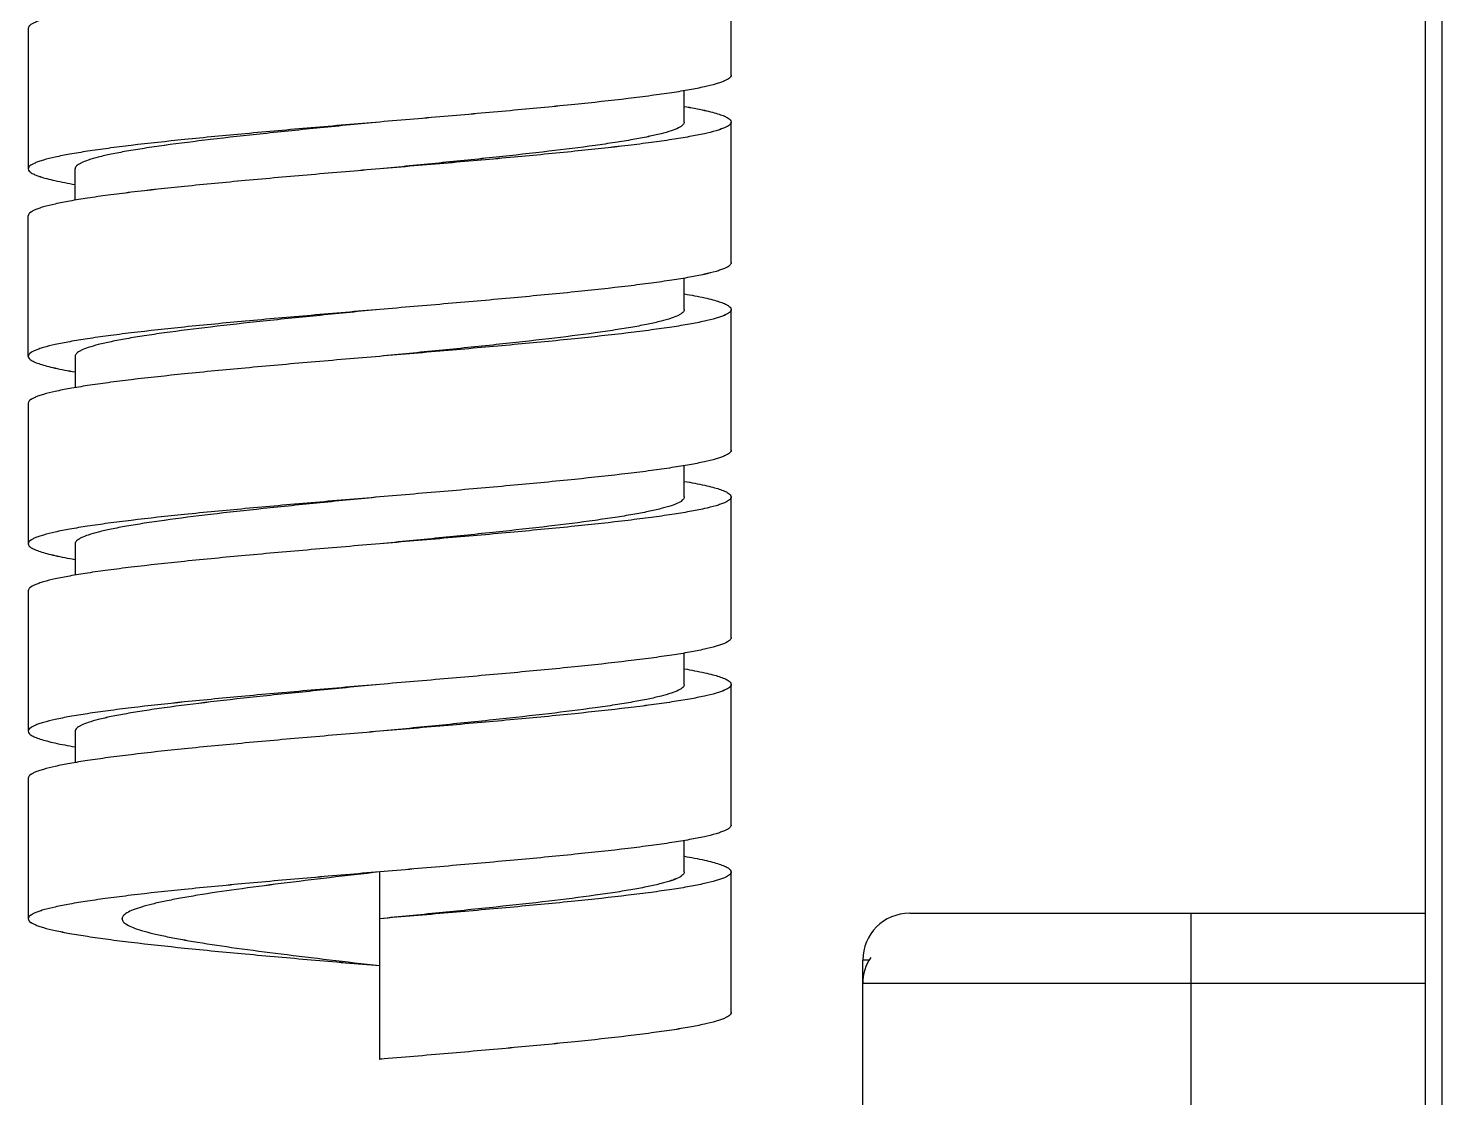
# Model space of a CAD drawing. Header units: millimetres. Extents: x 1236 to 1656, y -100 to 494.
# Drawn here: x 1544 to 1550.03, y 97.2 to 101.77 of the extents above; entities that cross this region are included whole.
import ezdxf

# ---------------------------------------------------------------- set-up
doc = ezdxf.new("R2010")
doc.units = ezdxf.units.MM
doc.header["$LTSCALE"] = 0.1

msp = doc.modelspace()

# ---------------------------------------------------------------- linework, layer by layer
for p, q in [((1550.0334, 110.2982), (1550.0334, 73.8815)), ((1549.9625, 110.2696), (1549.9625, 73.8794)), ((1547.0006, 101.566), (1547.0006, 102.1661)), ((1547.0006, 101.566), (1547.0006, 102.166)), ((1544.0005, 101.766), (1544.0005, 101.166)), ((1544.0005, 101.766), (1544.0005, 101.166)), ((1546.8006, 101.366), (1546.8006, 101.4998)), ((1546.8006, 101.366), (1546.8006, 101.4998)), ((1547.0006, 100.766), (1547.0006, 101.366)), ((1547.0006, 100.766), (1547.0006, 101.366)), ((1544.2005, 101.0323), (1544.2005, 101.166)), ((1544.2005, 101.0323), (1544.2005, 101.166)), ((1544.0005, 100.366), (1544.0005, 100.966)), ((1544.0005, 100.366), (1544.0005, 100.966)), ((1546.8006, 100.566), (1546.8006, 100.6997)), ((1546.8006, 100.566), (1546.8006, 100.6997)), ((1547.0006, 99.966), (1547.0006, 100.566)), ((1547.0006, 99.966), (1547.0006, 100.566)), ((1544.2005, 100.366), (1544.2005, 100.2324)), ((1544.2005, 100.366), (1544.2005, 100.2324)), ((1544.0005, 100.166), (1544.0005, 99.566)), ((1544.0005, 100.166), (1544.0005, 99.566)), ((1546.8006, 99.766), (1546.8006, 99.8996)), ((1546.8006, 99.766), (1546.8006, 99.8996)), ((1547.0006, 99.166), (1547.0006, 99.766)), ((1547.0006, 99.166), (1547.0006, 99.766)), ((1544.2005, 99.566), (1544.2005, 99.4324)), ((1544.2005, 99.566), (1544.2005, 99.4324)), ((1544.0005, 99.366), (1544.0005, 98.766)), ((1544.0005, 99.366), (1544.0005, 98.766)), ((1546.8006, 98.966), (1546.8006, 99.0996)), ((1546.8006, 98.966), (1546.8006, 99.0995)), ((1547.0006, 98.366), (1547.0006, 98.966)), ((1547.0006, 98.366), (1547.0006, 98.966)), ((1544.2005, 98.766), (1544.2005, 98.6323)), ((1544.2005, 98.766), (1544.2005, 98.6323)), ((1544.0005, 98.566), (1544.0005, 97.9659)), ((1544.0005, 98.566), (1544.0005, 97.966)), ((1546.8006, 98.166), (1546.8006, 98.2997)), ((1546.8006, 98.1659), (1546.8006, 98.2996)), ((1545.5006, 97.366), (1545.5006, 98.166)), ((1545.5006, 97.3659), (1545.5006, 98.1659)), ((1547.0006, 97.566), (1547.0006, 98.166)), ((1547.0006, 97.5659), (1547.0006, 98.1659)), ((1547.7625, 97.9894), (1549.9625, 97.9894)), ((1548.9625, 97.9894), (1548.9625, 91.9296)), ((1547.5625, 92.1296), (1547.5625, 97.7894)), ((1547.5901, 97.7894), (1547.5625, 97.7894)), ((1549.9625, 97.6897), (1547.5625, 97.6897))]:
    msp.add_line(p, q)
for centre, start in [((1547.7625, 97.7894), 90), ((1547.7625, 97.6897), 146.25)]:
    msp.add_arc(centre, 0.2, start, 180)
for points, knots in [([(1545.5006, 101.966), (1545.403, 101.9578), (1545.2116, 101.9415), (1544.9338, 101.917), (1544.6777, 101.8926), (1544.4825, 101.8716), (1544.3447, 101.8543), (1544.2572, 101.8419), (1544.1817, 101.8296), (1544.1189, 101.8174), (1544.0748, 101.8067), (1544.0465, 101.7978), (1544.0303, 101.7917), (1544.0175, 101.7855), (1544.0066, 101.7785), (1544.0005, 101.7708), (1544.0005, 101.766)], [0, 0, 0, 0, 0.192844, 0.378332, 0.549397, 0.699544, 0.764971, 0.823127, 0.873492, 0.915622, 0.949204, 0.962733, 0.974091, 0.98332, 0.990522, 1, 1, 1, 1]), ([(1547.0006, 101.566), (1547.0006, 101.5612), (1546.9945, 101.5535), (1546.9836, 101.5466), (1546.9708, 101.5404), (1546.9547, 101.5342), (1546.9263, 101.5253), (1546.8823, 101.5147), (1546.8194, 101.5024), (1546.7439, 101.4901), (1546.6565, 101.4778), (1546.5186, 101.4605), (1546.3234, 101.4394), (1546.0673, 101.415), (1545.7895, 101.3905), (1545.5981, 101.3743), (1545.5006, 101.366)], [0, 0, 0, 0, 0.009478, 0.01668, 0.025909, 0.037267, 0.050796, 0.084378, 0.126508, 0.176873, 0.235029, 0.300456, 0.450603, 0.621668, 0.807156, 1, 1, 1, 1]), ([(1547.0006, 101.566), (1547.0006, 101.5612), (1546.9945, 101.5536), (1546.9836, 101.5466), (1546.9709, 101.5404), (1546.9547, 101.5343), (1546.9263, 101.5254), (1546.8823, 101.5147), (1546.8194, 101.5024), (1546.7439, 101.4902), (1546.6565, 101.4778), (1546.5186, 101.4605), (1546.3234, 101.4395), (1546.0673, 101.415), (1545.7895, 101.3906), (1545.5981, 101.3743), (1545.5006, 101.366)], [0, 0, 0, 0, 0.009478, 0.01668, 0.025909, 0.037267, 0.050796, 0.084378, 0.126508, 0.176873, 0.235029, 0.300456, 0.450603, 0.621668, 0.807156, 1, 1, 1, 1]), ([(1546.8011, 101.4325), (1546.83, 101.4275), (1546.8703, 101.4201), (1546.9198, 101.4083), (1546.948, 101.4002), (1546.9706, 101.3919), (1546.9885, 101.3833), (1547.0006, 101.373), (1547.0006, 101.366)], [0, 0, 0, 0, 0.408087, 0.572348, 0.709434, 0.819349, 0.902665, 1, 1, 1, 1]), ([(1546.8011, 101.4324), (1546.83, 101.4275), (1546.8703, 101.4201), (1546.9198, 101.4082), (1546.948, 101.4002), (1546.9706, 101.3919), (1546.9885, 101.3832), (1547.0006, 101.373), (1547.0006, 101.366)], [0, 0, 0, 0, 0.408087, 0.572348, 0.709434, 0.819349, 0.902665, 1, 1, 1, 1]), ([(1545.5006, 101.366), (1545.403, 101.3577), (1545.2116, 101.3415), (1544.9338, 101.317), (1544.6777, 101.2926), (1544.4825, 101.2715), (1544.3447, 101.2542), (1544.2572, 101.2419), (1544.1817, 101.2296), (1544.1189, 101.2174), (1544.0748, 101.2067), (1544.0465, 101.1978), (1544.0303, 101.1917), (1544.0175, 101.1854), (1544.0066, 101.1785), (1544.0005, 101.1708), (1544.0005, 101.166)], [0, 0, 0, 0, 0.192844, 0.378332, 0.549397, 0.699544, 0.764971, 0.823127, 0.873492, 0.915622, 0.949204, 0.962733, 0.974091, 0.98332, 0.990522, 1, 1, 1, 1]), ([(1545.5006, 101.366), (1545.403, 101.3578), (1545.2116, 101.3415), (1544.9338, 101.317), (1544.6777, 101.2926), (1544.4826, 101.2716), (1544.3447, 101.2543), (1544.2572, 101.2419), (1544.1817, 101.2296), (1544.1189, 101.2174), (1544.0748, 101.2067), (1544.0465, 101.1978), (1544.0303, 101.1917), (1544.0175, 101.1855), (1544.0066, 101.1785), (1544.0005, 101.1708), (1544.0005, 101.166)], [0, 0, 0, 0, 0.192844, 0.378332, 0.549397, 0.699544, 0.764971, 0.823127, 0.873492, 0.915622, 0.949204, 0.962733, 0.974091, 0.98332, 0.990522, 1, 1, 1, 1]), ([(1545.5006, 101.366), (1545.416, 101.3577), (1545.2501, 101.3415), (1545.0093, 101.317), (1544.7874, 101.2926), (1544.6182, 101.2715), (1544.4987, 101.2542), (1544.4229, 101.2419), (1544.3575, 101.2296), (1544.303, 101.2174), (1544.2599, 101.2052), (1544.2316, 101.1946), (1544.2152, 101.1854), (1544.2055, 101.1782), (1544.2005, 101.1707), (1544.2005, 101.166)], [0, 0, 0, 0, 0.192224, 0.377134, 0.547705, 0.697487, 0.762792, 0.820887, 0.871246, 0.913457, 0.947216, 0.97243, 0.981912, 0.989458, 1, 1, 1, 1]), ([(1545.5006, 101.366), (1545.416, 101.3578), (1545.2502, 101.3415), (1545.0093, 101.317), (1544.7874, 101.2926), (1544.6182, 101.2716), (1544.4988, 101.2543), (1544.423, 101.2419), (1544.3575, 101.2296), (1544.303, 101.2174), (1544.26, 101.2052), (1544.2316, 101.1946), (1544.2152, 101.1854), (1544.2055, 101.1782), (1544.2005, 101.1707), (1544.2005, 101.166)], [0, 0, 0, 0, 0.192224, 0.377134, 0.547705, 0.697487, 0.762792, 0.820887, 0.871246, 0.913457, 0.947216, 0.97243, 0.981912, 0.989458, 1, 1, 1, 1]), ([(1546.8006, 101.366), (1546.8006, 101.3614), (1546.7956, 101.3538), (1546.786, 101.3466), (1546.7696, 101.3374), (1546.7412, 101.3268), (1546.6981, 101.3146), (1546.6436, 101.3024), (1546.5782, 101.2901), (1546.5024, 101.2778), (1546.3829, 101.2605), (1546.2138, 101.2394), (1545.9918, 101.215), (1545.751, 101.1905), (1545.5851, 101.1743), (1545.5006, 101.166)], [0, 0, 0, 0, 0.010543, 0.01809, 0.027574, 0.052782, 0.086546, 0.128752, 0.179116, 0.237206, 0.302515, 0.452296, 0.622867, 0.807776, 1, 1, 1, 1]), ([(1547.0006, 101.366), (1547.0006, 101.3612), (1546.9945, 101.3535), (1546.9836, 101.3466), (1546.9708, 101.3404), (1546.9547, 101.3342), (1546.9263, 101.3253), (1546.8823, 101.3147), (1546.8194, 101.3024), (1546.7439, 101.2901), (1546.6565, 101.2778), (1546.5186, 101.2605), (1546.3234, 101.2394), (1546.0673, 101.215), (1545.7895, 101.1905), (1545.5981, 101.1743), (1545.5006, 101.166)], [0, 0, 0, 0, 0.00948, 0.016681, 0.025907, 0.037266, 0.050798, 0.084376, 0.12651, 0.17687, 0.235031, 0.300454, 0.450603, 0.621668, 0.807156, 1, 1, 1, 1]), ([(1546.8006, 101.366), (1546.8006, 101.3614), (1546.7956, 101.3538), (1546.786, 101.3466), (1546.7696, 101.3375), (1546.7412, 101.3268), (1546.6981, 101.3147), (1546.6436, 101.3025), (1546.5782, 101.2902), (1546.5024, 101.2778), (1546.3829, 101.2605), (1546.2138, 101.2395), (1545.9918, 101.215), (1545.751, 101.1906), (1545.5851, 101.1743), (1545.5006, 101.166)], [0, 0, 0, 0, 0.010543, 0.01809, 0.027574, 0.052782, 0.086546, 0.128752, 0.179116, 0.237206, 0.302515, 0.452296, 0.622867, 0.807776, 1, 1, 1, 1]), ([(1547.0006, 101.366), (1547.0006, 101.3612), (1546.9945, 101.3536), (1546.9836, 101.3466), (1546.9709, 101.3404), (1546.9547, 101.3343), (1546.9263, 101.3254), (1546.8823, 101.3147), (1546.8194, 101.3024), (1546.7439, 101.2902), (1546.6565, 101.2778), (1546.5186, 101.2605), (1546.3234, 101.2395), (1546.0673, 101.215), (1545.7895, 101.1906), (1545.5981, 101.1743), (1545.5006, 101.166)], [0, 0, 0, 0, 0.00948, 0.016681, 0.025907, 0.037266, 0.050798, 0.084376, 0.12651, 0.17687, 0.235031, 0.300454, 0.450603, 0.621668, 0.807156, 1, 1, 1, 1]), ([(1544.0005, 101.166), (1544.0005, 101.159), (1544.0126, 101.1488), (1544.0306, 101.1401), (1544.0531, 101.1318), (1544.0814, 101.1238), (1544.1309, 101.112), (1544.1713, 101.1045), (1544.2001, 101.0996)], [0, 0, 0, 0, 0.097323, 0.180629, 0.290525, 0.427645, 0.591889, 1, 1, 1, 1]), ([(1545.5006, 101.166), (1545.403, 101.1577), (1545.2116, 101.1415), (1544.9338, 101.117), (1544.6777, 101.0926), (1544.4825, 101.0715), (1544.3447, 101.0542), (1544.2572, 101.0419), (1544.1817, 101.0296), (1544.1189, 101.0174), (1544.0748, 101.0067), (1544.0465, 100.9978), (1544.0303, 100.9917), (1544.0175, 100.9854), (1544.0066, 100.9785), (1544.0005, 100.9708), (1544.0005, 100.966)], [0, 0, 0, 0, 0.192844, 0.378331, 0.549397, 0.699545, 0.76497, 0.823129, 0.873491, 0.915624, 0.949202, 0.962733, 0.974094, 0.983321, 0.990522, 1, 1, 1, 1]), ([(1544.0005, 101.166), (1544.0005, 101.1591), (1544.0126, 101.1488), (1544.0306, 101.1402), (1544.0531, 101.1319), (1544.0814, 101.1238), (1544.1309, 101.112), (1544.1713, 101.1045), (1544.2001, 101.0996)], [0, 0, 0, 0, 0.097323, 0.180629, 0.290525, 0.427645, 0.591889, 1, 1, 1, 1]), ([(1545.5006, 101.166), (1545.403, 101.1578), (1545.2116, 101.1415), (1544.9338, 101.117), (1544.6777, 101.0926), (1544.4826, 101.0716), (1544.3447, 101.0543), (1544.2572, 101.0419), (1544.1817, 101.0296), (1544.1189, 101.0174), (1544.0748, 101.0067), (1544.0465, 100.9978), (1544.0303, 100.9917), (1544.0175, 100.9855), (1544.0067, 100.9785), (1544.0005, 100.9708), (1544.0005, 100.966)], [0, 0, 0, 0, 0.192844, 0.378331, 0.549397, 0.699545, 0.76497, 0.823129, 0.873491, 0.915624, 0.949202, 0.962733, 0.974094, 0.983321, 0.990522, 1, 1, 1, 1]), ([(1547.0006, 100.766), (1547.0006, 100.7612), (1546.9945, 100.7535), (1546.9836, 100.7466), (1546.9708, 100.7403), (1546.9547, 100.7342), (1546.9263, 100.7253), (1546.8823, 100.7146), (1546.8194, 100.7024), (1546.7439, 100.6901), (1546.6565, 100.6778), (1546.5186, 100.6605), (1546.3234, 100.6394), (1546.0673, 100.615), (1545.7895, 100.5905), (1545.5981, 100.5743), (1545.5006, 100.566)], [0, 0, 0, 0, 0.00948, 0.016681, 0.025907, 0.037266, 0.050798, 0.084376, 0.12651, 0.17687, 0.235031, 0.300454, 0.450603, 0.621668, 0.807156, 1, 1, 1, 1]), ([(1547.0006, 100.766), (1547.0006, 100.7612), (1546.9945, 100.7535), (1546.9836, 100.7466), (1546.9709, 100.7404), (1546.9547, 100.7342), (1546.9263, 100.7254), (1546.8823, 100.7147), (1546.8194, 100.7024), (1546.7439, 100.6901), (1546.6565, 100.6778), (1546.5186, 100.6605), (1546.3234, 100.6394), (1546.0673, 100.615), (1545.7895, 100.5905), (1545.5981, 100.5743), (1545.5006, 100.566)], [0, 0, 0, 0, 0.00948, 0.016681, 0.025907, 0.037266, 0.050798, 0.084376, 0.12651, 0.17687, 0.235031, 0.300454, 0.450603, 0.621668, 0.807156, 1, 1, 1, 1]), ([(1546.8017, 100.6323), (1546.8305, 100.6274), (1546.8707, 100.62), (1546.92, 100.6082), (1546.9482, 100.6001), (1546.9707, 100.5918), (1546.9886, 100.5832), (1547.0006, 100.573), (1547.0006, 100.566)], [0, 0, 0, 0, 0.40807, 0.57228, 0.709377, 0.819286, 0.902585, 1, 1, 1, 1]), ([(1546.8017, 100.6323), (1546.8305, 100.6274), (1546.8707, 100.62), (1546.9201, 100.6082), (1546.9482, 100.6001), (1546.9707, 100.5918), (1546.9886, 100.5832), (1547.0006, 100.573), (1547.0006, 100.566)], [0, 0, 0, 0, 0.40807, 0.57228, 0.709377, 0.819286, 0.902585, 1, 1, 1, 1]), ([(1545.5006, 100.566), (1545.403, 100.5577), (1545.2116, 100.5415), (1544.9338, 100.517), (1544.6777, 100.4926), (1544.4825, 100.4715), (1544.3447, 100.4542), (1544.2572, 100.4419), (1544.1817, 100.4296), (1544.1189, 100.4174), (1544.0748, 100.4067), (1544.0465, 100.3978), (1544.0303, 100.3917), (1544.0175, 100.3854), (1544.0066, 100.3785), (1544.0005, 100.3708), (1544.0005, 100.366)], [0, 0, 0, 0, 0.192844, 0.378331, 0.549397, 0.699545, 0.76497, 0.823129, 0.873491, 0.915624, 0.949202, 0.962733, 0.974094, 0.983321, 0.990522, 1, 1, 1, 1]), ([(1545.5006, 100.566), (1545.403, 100.5577), (1545.2116, 100.5415), (1544.9338, 100.517), (1544.6777, 100.4926), (1544.4826, 100.4715), (1544.3447, 100.4542), (1544.2572, 100.4419), (1544.1817, 100.4296), (1544.1189, 100.4174), (1544.0748, 100.4067), (1544.0465, 100.3978), (1544.0303, 100.3917), (1544.0175, 100.3854), (1544.0067, 100.3785), (1544.0005, 100.3708), (1544.0005, 100.366)], [0, 0, 0, 0, 0.192844, 0.378331, 0.549397, 0.699545, 0.76497, 0.823129, 0.873491, 0.915624, 0.949202, 0.962733, 0.974094, 0.983321, 0.990522, 1, 1, 1, 1]), ([(1545.5006, 100.566), (1545.416, 100.5577), (1545.2501, 100.5415), (1545.0093, 100.517), (1544.7874, 100.4926), (1544.6182, 100.4715), (1544.4987, 100.4542), (1544.4229, 100.4419), (1544.3575, 100.4296), (1544.303, 100.4174), (1544.2599, 100.4052), (1544.2316, 100.3946), (1544.2152, 100.3854), (1544.2055, 100.3782), (1544.2005, 100.3707), (1544.2005, 100.366)], [0, 0, 0, 0, 0.192224, 0.377134, 0.547705, 0.697487, 0.762791, 0.820886, 0.871245, 0.913457, 0.947215, 0.972428, 0.981909, 0.989454, 1, 1, 1, 1]), ([(1545.5006, 100.566), (1545.416, 100.5577), (1545.2502, 100.5415), (1545.0093, 100.517), (1544.7874, 100.4926), (1544.6182, 100.4715), (1544.4988, 100.4542), (1544.423, 100.4419), (1544.3575, 100.4296), (1544.303, 100.4174), (1544.26, 100.4052), (1544.2316, 100.3946), (1544.2152, 100.3854), (1544.2055, 100.3782), (1544.2005, 100.3707), (1544.2005, 100.366)], [0, 0, 0, 0, 0.192224, 0.377134, 0.547705, 0.697487, 0.762791, 0.820886, 0.871245, 0.913457, 0.947215, 0.972428, 0.981909, 0.989454, 1, 1, 1, 1]), ([(1547.0006, 100.566), (1547.0006, 100.5612), (1546.9945, 100.5535), (1546.9836, 100.5466), (1546.9708, 100.5403), (1546.9547, 100.5342), (1546.9263, 100.5253), (1546.8823, 100.5146), (1546.8194, 100.5024), (1546.7439, 100.4901), (1546.6565, 100.4778), (1546.5186, 100.4605), (1546.3234, 100.4394), (1546.0673, 100.415), (1545.7895, 100.3905), (1545.5981, 100.3743), (1545.5006, 100.366)], [0, 0, 0, 0, 0.009479, 0.016679, 0.025908, 0.037268, 0.050797, 0.084378, 0.126508, 0.176873, 0.235029, 0.300456, 0.450604, 0.621669, 0.807156, 1, 1, 1, 1]), ([(1546.8006, 100.566), (1546.8006, 100.5613), (1546.7956, 100.5538), (1546.786, 100.5466), (1546.7696, 100.5374), (1546.7412, 100.5268), (1546.6981, 100.5146), (1546.6436, 100.5024), (1546.5782, 100.4901), (1546.5024, 100.4778), (1546.3829, 100.4605), (1546.2138, 100.4394), (1545.9918, 100.415), (1545.751, 100.3905), (1545.5851, 100.3743), (1545.5006, 100.366)], [0, 0, 0, 0, 0.010543, 0.01809, 0.027574, 0.052782, 0.086546, 0.128752, 0.179116, 0.237206, 0.302514, 0.452296, 0.622866, 0.807776, 1, 1, 1, 1]), ([(1547.0006, 100.566), (1547.0006, 100.5612), (1546.9945, 100.5535), (1546.9837, 100.5466), (1546.9709, 100.5404), (1546.9547, 100.5342), (1546.9263, 100.5253), (1546.8823, 100.5147), (1546.8194, 100.5024), (1546.7439, 100.4901), (1546.6565, 100.4778), (1546.5186, 100.4605), (1546.3234, 100.4394), (1546.0673, 100.415), (1545.7895, 100.3905), (1545.5981, 100.3743), (1545.5006, 100.366)], [0, 0, 0, 0, 0.009479, 0.016679, 0.025908, 0.037268, 0.050797, 0.084378, 0.126508, 0.176873, 0.235029, 0.300456, 0.450604, 0.621669, 0.807156, 1, 1, 1, 1]), ([(1546.8006, 100.566), (1546.8006, 100.5614), (1546.7956, 100.5538), (1546.786, 100.5466), (1546.7696, 100.5374), (1546.7412, 100.5268), (1546.6981, 100.5147), (1546.6436, 100.5024), (1546.5782, 100.4901), (1546.5024, 100.4778), (1546.3829, 100.4605), (1546.2138, 100.4394), (1545.9918, 100.415), (1545.751, 100.3905), (1545.5851, 100.3743), (1545.5006, 100.366)], [0, 0, 0, 0, 0.010543, 0.01809, 0.027574, 0.052782, 0.086546, 0.128752, 0.179116, 0.237206, 0.302514, 0.452296, 0.622866, 0.807776, 1, 1, 1, 1]), ([(1544.0005, 100.366), (1544.0005, 100.359), (1544.0126, 100.3488), (1544.0305, 100.3402), (1544.0529, 100.3319), (1544.0811, 100.3238), (1544.1304, 100.312), (1544.1707, 100.3046), (1544.1994, 100.2997)], [0, 0, 0, 0, 0.097404, 0.180715, 0.290637, 0.427717, 0.591939, 1, 1, 1, 1]), ([(1545.5006, 100.366), (1545.403, 100.3577), (1545.2116, 100.3415), (1544.9338, 100.317), (1544.6777, 100.2926), (1544.4825, 100.2715), (1544.3447, 100.2542), (1544.2572, 100.2419), (1544.1817, 100.2296), (1544.1189, 100.2174), (1544.0748, 100.2067), (1544.0465, 100.1978), (1544.0303, 100.1917), (1544.0175, 100.1854), (1544.0066, 100.1785), (1544.0005, 100.1708), (1544.0005, 100.166)], [0, 0, 0, 0, 0.192844, 0.378332, 0.549398, 0.699546, 0.76497, 0.823129, 0.873491, 0.915623, 0.949204, 0.962735, 0.974092, 0.983319, 0.990522, 1, 1, 1, 1]), ([(1544.0005, 100.366), (1544.0005, 100.3591), (1544.0126, 100.3488), (1544.0305, 100.3402), (1544.0529, 100.3319), (1544.0811, 100.3239), (1544.1305, 100.3121), (1544.1707, 100.3046), (1544.1994, 100.2997)], [0, 0, 0, 0, 0.097404, 0.180715, 0.290637, 0.427717, 0.591939, 1, 1, 1, 1]), ([(1545.5006, 100.366), (1545.403, 100.3577), (1545.2116, 100.3415), (1544.9338, 100.317), (1544.6777, 100.2926), (1544.4826, 100.2715), (1544.3447, 100.2542), (1544.2572, 100.2419), (1544.1817, 100.2296), (1544.1189, 100.2174), (1544.0748, 100.2067), (1544.0465, 100.1978), (1544.0303, 100.1917), (1544.0175, 100.1854), (1544.0067, 100.1785), (1544.0005, 100.1708), (1544.0005, 100.166)], [0, 0, 0, 0, 0.192844, 0.378332, 0.549398, 0.699546, 0.76497, 0.823129, 0.873491, 0.915623, 0.949204, 0.962735, 0.974092, 0.983319, 0.990522, 1, 1, 1, 1]), ([(1547.0006, 99.966), (1547.0006, 99.9612), (1546.9945, 99.9535), (1546.9836, 99.9466), (1546.9708, 99.9403), (1546.9547, 99.9342), (1546.9263, 99.9253), (1546.8823, 99.9146), (1546.8194, 99.9024), (1546.7439, 99.8901), (1546.6565, 99.8778), (1546.5186, 99.8605), (1546.3234, 99.8394), (1546.0673, 99.815), (1545.7895, 99.7905), (1545.5981, 99.7743), (1545.5006, 99.766)], [0, 0, 0, 0, 0.009479, 0.016679, 0.025908, 0.037268, 0.050797, 0.084378, 0.126508, 0.176873, 0.235029, 0.300456, 0.450604, 0.621669, 0.807156, 1, 1, 1, 1]), ([(1547.0006, 99.966), (1547.0006, 99.9612), (1546.9945, 99.9535), (1546.9837, 99.9466), (1546.9709, 99.9403), (1546.9547, 99.9342), (1546.9263, 99.9253), (1546.8823, 99.9146), (1546.8194, 99.9024), (1546.7439, 99.8901), (1546.6565, 99.8778), (1546.5186, 99.8605), (1546.3234, 99.8394), (1546.0673, 99.815), (1545.7895, 99.7905), (1545.5981, 99.7743), (1545.5006, 99.766)], [0, 0, 0, 0, 0.009479, 0.016679, 0.025908, 0.037268, 0.050797, 0.084378, 0.126508, 0.176873, 0.235029, 0.300456, 0.450604, 0.621669, 0.807156, 1, 1, 1, 1]), ([(1546.8019, 99.8323), (1546.8307, 99.8274), (1546.8708, 99.8199), (1546.9201, 99.8081), (1546.9483, 99.8001), (1546.9707, 99.7918), (1546.9886, 99.7832), (1547.0006, 99.7729), (1547.0006, 99.766)], [0, 0, 0, 0, 0.408036, 0.57227, 0.709354, 0.819245, 0.902576, 1, 1, 1, 1]), ([(1546.802, 99.8323), (1546.8307, 99.8274), (1546.8708, 99.8199), (1546.9201, 99.8081), (1546.9483, 99.8001), (1546.9707, 99.7918), (1546.9886, 99.7832), (1547.0006, 99.773), (1547.0006, 99.766)], [0, 0, 0, 0, 0.408036, 0.57227, 0.709354, 0.819245, 0.902576, 1, 1, 1, 1]), ([(1545.5006, 99.766), (1545.403, 99.7577), (1545.2116, 99.7415), (1544.9338, 99.717), (1544.6777, 99.6926), (1544.4825, 99.6715), (1544.3447, 99.6542), (1544.2572, 99.6419), (1544.1817, 99.6296), (1544.1189, 99.6173), (1544.0748, 99.6067), (1544.0465, 99.5978), (1544.0303, 99.5916), (1544.0175, 99.5854), (1544.0066, 99.5785), (1544.0005, 99.5708), (1544.0005, 99.566)], [0, 0, 0, 0, 0.192844, 0.378332, 0.549398, 0.699546, 0.76497, 0.823129, 0.873491, 0.915623, 0.949204, 0.962735, 0.974092, 0.983319, 0.990522, 1, 1, 1, 1]), ([(1545.5006, 99.766), (1545.403, 99.7577), (1545.2116, 99.7415), (1544.9338, 99.717), (1544.6777, 99.6926), (1544.4826, 99.6715), (1544.3447, 99.6542), (1544.2572, 99.6419), (1544.1817, 99.6296), (1544.1189, 99.6174), (1544.0748, 99.6067), (1544.0465, 99.5978), (1544.0303, 99.5917), (1544.0175, 99.5854), (1544.0067, 99.5785), (1544.0005, 99.5708), (1544.0005, 99.566)], [0, 0, 0, 0, 0.192844, 0.378332, 0.549398, 0.699546, 0.76497, 0.823129, 0.873491, 0.915623, 0.949204, 0.962735, 0.974092, 0.983319, 0.990522, 1, 1, 1, 1]), ([(1545.5006, 99.766), (1545.416, 99.7577), (1545.2501, 99.7415), (1545.0093, 99.717), (1544.7874, 99.6926), (1544.6182, 99.6715), (1544.4987, 99.6542), (1544.4229, 99.6419), (1544.3575, 99.6296), (1544.303, 99.6174), (1544.2599, 99.6052), (1544.2316, 99.5946), (1544.2152, 99.5854), (1544.2055, 99.5782), (1544.2005, 99.5706), (1544.2005, 99.566)], [0, 0, 0, 0, 0.192224, 0.377134, 0.547705, 0.697487, 0.762791, 0.820887, 0.871245, 0.913457, 0.947215, 0.972428, 0.981909, 0.989454, 1, 1, 1, 1]), ([(1545.5006, 99.766), (1545.416, 99.7577), (1545.2502, 99.7415), (1545.0093, 99.717), (1544.7874, 99.6926), (1544.6182, 99.6715), (1544.4988, 99.6542), (1544.423, 99.6419), (1544.3575, 99.6296), (1544.303, 99.6174), (1544.26, 99.6052), (1544.2316, 99.5946), (1544.2152, 99.5854), (1544.2055, 99.5782), (1544.2005, 99.5707), (1544.2005, 99.566)], [0, 0, 0, 0, 0.192224, 0.377134, 0.547705, 0.697487, 0.762791, 0.820887, 0.871245, 0.913457, 0.947215, 0.972428, 0.981909, 0.989454, 1, 1, 1, 1]), ([(1547.0006, 99.766), (1547.0006, 99.7612), (1546.9945, 99.7535), (1546.9836, 99.7466), (1546.9708, 99.7403), (1546.9547, 99.7342), (1546.9263, 99.7253), (1546.8823, 99.7146), (1546.8194, 99.7024), (1546.7439, 99.6901), (1546.6565, 99.6778), (1546.5186, 99.6605), (1546.3234, 99.6394), (1546.0673, 99.615), (1545.7895, 99.5905), (1545.5981, 99.5743), (1545.5006, 99.566)], [0, 0, 0, 0, 0.009478, 0.016681, 0.025908, 0.037265, 0.050796, 0.084377, 0.126509, 0.176871, 0.23503, 0.300454, 0.450602, 0.621668, 0.807156, 1, 1, 1, 1]), ([(1546.8006, 99.766), (1546.8006, 99.7613), (1546.7956, 99.7538), (1546.786, 99.7466), (1546.7696, 99.7374), (1546.7412, 99.7268), (1546.6981, 99.7146), (1546.6436, 99.7024), (1546.5782, 99.6901), (1546.5024, 99.6778), (1546.3829, 99.6605), (1546.2138, 99.6394), (1545.9918, 99.615), (1545.751, 99.5905), (1545.5851, 99.5743), (1545.5006, 99.566)], [0, 0, 0, 0, 0.010544, 0.018091, 0.027574, 0.052782, 0.086545, 0.128753, 0.179115, 0.237207, 0.302514, 0.452296, 0.622866, 0.807776, 1, 1, 1, 1]), ([(1547.0006, 99.766), (1547.0006, 99.7612), (1546.9945, 99.7535), (1546.9836, 99.7466), (1546.9709, 99.7403), (1546.9547, 99.7342), (1546.9263, 99.7253), (1546.8823, 99.7146), (1546.8194, 99.7024), (1546.7439, 99.6901), (1546.6565, 99.6778), (1546.5186, 99.6605), (1546.3234, 99.6394), (1546.0673, 99.615), (1545.7895, 99.5905), (1545.5981, 99.5743), (1545.5006, 99.566)], [0, 0, 0, 0, 0.009478, 0.016681, 0.025908, 0.037265, 0.050796, 0.084377, 0.126509, 0.176871, 0.23503, 0.300454, 0.450602, 0.621668, 0.807156, 1, 1, 1, 1]), ([(1546.8006, 99.766), (1546.8006, 99.7613), (1546.7956, 99.7538), (1546.786, 99.7466), (1546.7696, 99.7374), (1546.7412, 99.7268), (1546.6981, 99.7146), (1546.6436, 99.7024), (1546.5782, 99.6901), (1546.5024, 99.6778), (1546.3829, 99.6605), (1546.2138, 99.6394), (1545.9918, 99.615), (1545.751, 99.5905), (1545.5851, 99.5743), (1545.5006, 99.566)], [0, 0, 0, 0, 0.010544, 0.018091, 0.027574, 0.052782, 0.086545, 0.128753, 0.179115, 0.237207, 0.302514, 0.452296, 0.622866, 0.807776, 1, 1, 1, 1]), ([(1544.0005, 99.566), (1544.0005, 99.559), (1544.0125, 99.5488), (1544.0304, 99.5402), (1544.0529, 99.5319), (1544.081, 99.5238), (1544.1303, 99.5121), (1544.1705, 99.5046), (1544.1992, 99.4997)], [0, 0, 0, 0, 0.097424, 0.180755, 0.290646, 0.42773, 0.591964, 1, 1, 1, 1]), ([(1545.5006, 99.566), (1545.403, 99.5577), (1545.2116, 99.5415), (1544.9338, 99.517), (1544.6777, 99.4926), (1544.4825, 99.4715), (1544.3447, 99.4542), (1544.2572, 99.4419), (1544.1817, 99.4296), (1544.1189, 99.4173), (1544.0748, 99.4067), (1544.0465, 99.3978), (1544.0303, 99.3916), (1544.0175, 99.3854), (1544.0066, 99.3785), (1544.0005, 99.3708), (1544.0005, 99.366)], [0, 0, 0, 0, 0.192844, 0.378331, 0.549396, 0.699544, 0.764971, 0.823127, 0.873492, 0.915622, 0.949203, 0.962732, 0.974092, 0.983321, 0.990521, 1, 1, 1, 1]), ([(1544.0005, 99.566), (1544.0005, 99.559), (1544.0125, 99.5488), (1544.0304, 99.5402), (1544.0529, 99.5319), (1544.081, 99.5239), (1544.1303, 99.5121), (1544.1705, 99.5046), (1544.1992, 99.4997)], [0, 0, 0, 0, 0.097424, 0.180755, 0.290646, 0.42773, 0.591964, 1, 1, 1, 1]), ([(1545.5006, 99.566), (1545.403, 99.5577), (1545.2116, 99.5415), (1544.9338, 99.517), (1544.6777, 99.4926), (1544.4826, 99.4715), (1544.3447, 99.4542), (1544.2572, 99.4419), (1544.1817, 99.4296), (1544.1189, 99.4174), (1544.0748, 99.4067), (1544.0465, 99.3978), (1544.0303, 99.3917), (1544.0175, 99.3854), (1544.0067, 99.3785), (1544.0005, 99.3708), (1544.0005, 99.366)], [0, 0, 0, 0, 0.192844, 0.378331, 0.549396, 0.699544, 0.764971, 0.823127, 0.873492, 0.915622, 0.949203, 0.962732, 0.974092, 0.983321, 0.990521, 1, 1, 1, 1]), ([(1547.0006, 99.166), (1547.0006, 99.1612), (1546.9945, 99.1535), (1546.9836, 99.1465), (1546.9708, 99.1403), (1546.9547, 99.1342), (1546.9263, 99.1253), (1546.8823, 99.1146), (1546.8194, 99.1024), (1546.7439, 99.0901), (1546.6565, 99.0777), (1546.5186, 99.0604), (1546.3234, 99.0394), (1546.0673, 99.015), (1545.7895, 98.9905), (1545.5981, 98.9742), (1545.5006, 98.966)], [0, 0, 0, 0, 0.009478, 0.016681, 0.025908, 0.037265, 0.050796, 0.084377, 0.126509, 0.176871, 0.23503, 0.300454, 0.450602, 0.621668, 0.807156, 1, 1, 1, 1]), ([(1547.0006, 99.166), (1547.0006, 99.1612), (1546.9945, 99.1535), (1546.9836, 99.1466), (1546.9709, 99.1403), (1546.9547, 99.1342), (1546.9263, 99.1253), (1546.8823, 99.1146), (1546.8194, 99.1024), (1546.7439, 99.0901), (1546.6565, 99.0778), (1546.5186, 99.0605), (1546.3234, 99.0394), (1546.0673, 99.015), (1545.7895, 98.9905), (1545.5981, 98.9743), (1545.5006, 98.966)], [0, 0, 0, 0, 0.009478, 0.016681, 0.025908, 0.037265, 0.050796, 0.084377, 0.126509, 0.176871, 0.23503, 0.300454, 0.450602, 0.621668, 0.807156, 1, 1, 1, 1]), ([(1546.8017, 99.0323), (1546.8305, 99.0274), (1546.8707, 99.0199), (1546.92, 99.0081), (1546.9482, 99.0001), (1546.9707, 98.9918), (1546.9886, 98.9832), (1547.0006, 98.9729), (1547.0006, 98.966)], [0, 0, 0, 0, 0.40806, 0.572282, 0.709362, 0.819282, 0.902585, 1, 1, 1, 1]), ([(1546.8017, 99.0323), (1546.8305, 99.0274), (1546.8707, 99.02), (1546.9201, 99.0082), (1546.9482, 99.0001), (1546.9707, 98.9918), (1546.9886, 98.9832), (1547.0006, 98.973), (1547.0006, 98.966)], [0, 0, 0, 0, 0.40806, 0.572282, 0.709362, 0.819282, 0.902585, 1, 1, 1, 1]), ([(1545.5006, 98.966), (1545.403, 98.9577), (1545.2116, 98.9414), (1544.9338, 98.917), (1544.6777, 98.8925), (1544.4825, 98.8715), (1544.3447, 98.8542), (1544.2572, 98.8418), (1544.1817, 98.8296), (1544.1189, 98.8173), (1544.0748, 98.8066), (1544.0465, 98.7977), (1544.0303, 98.7916), (1544.0175, 98.7854), (1544.0066, 98.7784), (1544.0005, 98.7708), (1544.0005, 98.766)], [0, 0, 0, 0, 0.192844, 0.378331, 0.549396, 0.699544, 0.764971, 0.823127, 0.873492, 0.915622, 0.949203, 0.962732, 0.974092, 0.983321, 0.990521, 1, 1, 1, 1]), ([(1545.5006, 98.966), (1545.403, 98.9577), (1545.2116, 98.9415), (1544.9338, 98.917), (1544.6777, 98.8926), (1544.4826, 98.8715), (1544.3447, 98.8542), (1544.2572, 98.8419), (1544.1817, 98.8296), (1544.1189, 98.8173), (1544.0748, 98.8067), (1544.0465, 98.7978), (1544.0303, 98.7917), (1544.0175, 98.7854), (1544.0067, 98.7785), (1544.0005, 98.7708), (1544.0005, 98.766)], [0, 0, 0, 0, 0.192844, 0.378331, 0.549396, 0.699544, 0.764971, 0.823127, 0.873492, 0.915622, 0.949203, 0.962732, 0.974092, 0.983321, 0.990521, 1, 1, 1, 1]), ([(1545.5006, 98.966), (1545.416, 98.9577), (1545.2501, 98.9414), (1545.0093, 98.917), (1544.7874, 98.8925), (1544.6182, 98.8715), (1544.4987, 98.8542), (1544.4229, 98.8418), (1544.3575, 98.8295), (1544.303, 98.8173), (1544.2599, 98.8052), (1544.2316, 98.7945), (1544.2152, 98.7854), (1544.2055, 98.7782), (1544.2005, 98.7706), (1544.2005, 98.766)], [0, 0, 0, 0, 0.192224, 0.377134, 0.547705, 0.697487, 0.762792, 0.820886, 0.871245, 0.913456, 0.947216, 0.972428, 0.981909, 0.989455, 1, 1, 1, 1]), ([(1545.5006, 98.966), (1545.416, 98.9577), (1545.2502, 98.9415), (1545.0093, 98.917), (1544.7874, 98.8926), (1544.6182, 98.8715), (1544.4988, 98.8542), (1544.423, 98.8419), (1544.3575, 98.8296), (1544.303, 98.8174), (1544.26, 98.8052), (1544.2316, 98.7946), (1544.2152, 98.7854), (1544.2055, 98.7782), (1544.2005, 98.7706), (1544.2005, 98.766)], [0, 0, 0, 0, 0.192224, 0.377134, 0.547705, 0.697487, 0.762792, 0.820886, 0.871245, 0.913456, 0.947216, 0.972428, 0.981909, 0.989455, 1, 1, 1, 1]), ([(1547.0006, 98.966), (1547.0006, 98.9612), (1546.9945, 98.9535), (1546.9836, 98.9465), (1546.9708, 98.9403), (1546.9547, 98.9342), (1546.9263, 98.9253), (1546.8823, 98.9146), (1546.8194, 98.9024), (1546.7439, 98.8901), (1546.6565, 98.8777), (1546.5186, 98.8604), (1546.3234, 98.8394), (1546.0673, 98.815), (1545.7895, 98.7905), (1545.5981, 98.7742), (1545.5006, 98.766)], [0, 0, 0, 0, 0.009481, 0.01668, 0.025907, 0.037268, 0.050798, 0.084377, 0.12651, 0.176872, 0.23503, 0.300456, 0.450604, 0.621669, 0.807156, 1, 1, 1, 1]), ([(1546.8006, 98.966), (1546.8006, 98.9613), (1546.7956, 98.9538), (1546.786, 98.9466), (1546.7696, 98.9374), (1546.7412, 98.9268), (1546.6981, 98.9146), (1546.6436, 98.9024), (1546.5782, 98.8901), (1546.5024, 98.8777), (1546.3829, 98.8604), (1546.2138, 98.8394), (1545.9918, 98.815), (1545.751, 98.7905), (1545.5851, 98.7742), (1545.5006, 98.766)], [0, 0, 0, 0, 0.010544, 0.018091, 0.027573, 0.052783, 0.086545, 0.128753, 0.179115, 0.237207, 0.302513, 0.452295, 0.622866, 0.807776, 1, 1, 1, 1]), ([(1547.0006, 98.966), (1547.0006, 98.9612), (1546.9945, 98.9535), (1546.9837, 98.9466), (1546.9709, 98.9403), (1546.9547, 98.9342), (1546.9263, 98.9253), (1546.8823, 98.9146), (1546.8194, 98.9024), (1546.7439, 98.8901), (1546.6565, 98.8778), (1546.5186, 98.8605), (1546.3234, 98.8394), (1546.0673, 98.815), (1545.7895, 98.7905), (1545.5981, 98.7743), (1545.5006, 98.766)], [0, 0, 0, 0, 0.009481, 0.01668, 0.025907, 0.037268, 0.050798, 0.084377, 0.12651, 0.176872, 0.23503, 0.300456, 0.450604, 0.621669, 0.807156, 1, 1, 1, 1]), ([(1546.8006, 98.966), (1546.8006, 98.9613), (1546.7956, 98.9538), (1546.786, 98.9466), (1546.7696, 98.9374), (1546.7412, 98.9268), (1546.6981, 98.9146), (1546.6436, 98.9024), (1546.5782, 98.8901), (1546.5024, 98.8778), (1546.3829, 98.8605), (1546.2138, 98.8394), (1545.9918, 98.815), (1545.751, 98.7905), (1545.5851, 98.7743), (1545.5006, 98.766)], [0, 0, 0, 0, 0.010544, 0.018091, 0.027573, 0.052783, 0.086545, 0.128753, 0.179115, 0.237207, 0.302513, 0.452295, 0.622866, 0.807776, 1, 1, 1, 1]), ([(1544.0005, 98.766), (1544.0005, 98.759), (1544.0126, 98.7488), (1544.0305, 98.7401), (1544.0529, 98.7319), (1544.0811, 98.7238), (1544.1304, 98.712), (1544.1707, 98.7046), (1544.1994, 98.6997)], [0, 0, 0, 0, 0.097415, 0.180714, 0.290623, 0.42772, 0.59193, 1, 1, 1, 1]), ([(1545.5006, 98.766), (1545.403, 98.7577), (1545.2116, 98.7414), (1544.9338, 98.717), (1544.6777, 98.6925), (1544.4825, 98.6715), (1544.3447, 98.6542), (1544.2572, 98.6418), (1544.1817, 98.6296), (1544.1189, 98.6173), (1544.0748, 98.6066), (1544.0465, 98.5977), (1544.0303, 98.5916), (1544.0175, 98.5854), (1544.0066, 98.5784), (1544.0005, 98.5708), (1544.0005, 98.566)], [0, 0, 0, 0, 0.192844, 0.378332, 0.549397, 0.699546, 0.764969, 0.82313, 0.87349, 0.915624, 0.949202, 0.962734, 0.974093, 0.983319, 0.99052, 1, 1, 1, 1]), ([(1544.0005, 98.766), (1544.0005, 98.759), (1544.0126, 98.7488), (1544.0305, 98.7402), (1544.0529, 98.7319), (1544.0811, 98.7238), (1544.1305, 98.712), (1544.1707, 98.7046), (1544.1994, 98.6997)], [0, 0, 0, 0, 0.097415, 0.180714, 0.290623, 0.42772, 0.59193, 1, 1, 1, 1]), ([(1545.5006, 98.766), (1545.403, 98.7577), (1545.2116, 98.7415), (1544.9338, 98.717), (1544.6777, 98.6926), (1544.4826, 98.6715), (1544.3447, 98.6542), (1544.2572, 98.6419), (1544.1817, 98.6296), (1544.1189, 98.6173), (1544.0748, 98.6067), (1544.0465, 98.5978), (1544.0303, 98.5916), (1544.0175, 98.5854), (1544.0067, 98.5785), (1544.0005, 98.5708), (1544.0005, 98.566)], [0, 0, 0, 0, 0.192844, 0.378332, 0.549397, 0.699546, 0.764969, 0.82313, 0.87349, 0.915624, 0.949202, 0.962734, 0.974093, 0.983319, 0.99052, 1, 1, 1, 1]), ([(1547.0006, 98.366), (1547.0006, 98.3611), (1546.9945, 98.3535), (1546.9836, 98.3465), (1546.9708, 98.3403), (1546.9547, 98.3342), (1546.9263, 98.3253), (1546.8823, 98.3146), (1546.8194, 98.3024), (1546.7439, 98.2901), (1546.6565, 98.2777), (1546.5186, 98.2604), (1546.3234, 98.2394), (1546.0673, 98.215), (1545.7895, 98.1905), (1545.5981, 98.1742), (1545.5006, 98.1659)], [0, 0, 0, 0, 0.009481, 0.01668, 0.025907, 0.037268, 0.050798, 0.084377, 0.12651, 0.176872, 0.23503, 0.300456, 0.450604, 0.621669, 0.807156, 1, 1, 1, 1]), ([(1547.0006, 98.366), (1547.0006, 98.3612), (1546.9945, 98.3535), (1546.9837, 98.3465), (1546.9709, 98.3403), (1546.9547, 98.3342), (1546.9263, 98.3253), (1546.8823, 98.3146), (1546.8194, 98.3024), (1546.7439, 98.2901), (1546.6565, 98.2777), (1546.5186, 98.2604), (1546.3234, 98.2394), (1546.0673, 98.215), (1545.7895, 98.1905), (1545.5981, 98.1743), (1545.5006, 98.166)], [0, 0, 0, 0, 0.009481, 0.01668, 0.025907, 0.037268, 0.050798, 0.084377, 0.12651, 0.176872, 0.23503, 0.300456, 0.450604, 0.621669, 0.807156, 1, 1, 1, 1]), ([(1546.801, 98.2324), (1546.8299, 98.2275), (1546.8702, 98.22), (1546.9198, 98.2082), (1546.948, 98.2001), (1546.9706, 98.1918), (1546.9885, 98.1832), (1547.0006, 98.1729), (1547.0006, 98.1659)], [0, 0, 0, 0, 0.408111, 0.572355, 0.709475, 0.819371, 0.902677, 1, 1, 1, 1]), ([(1546.801, 98.2324), (1546.8299, 98.2275), (1546.8702, 98.22), (1546.9198, 98.2082), (1546.948, 98.2001), (1546.9706, 98.1918), (1546.9885, 98.1832), (1547.0006, 98.173), (1547.0006, 98.166)], [0, 0, 0, 0, 0.408111, 0.572355, 0.709475, 0.819371, 0.902677, 1, 1, 1, 1]), ([(1545.5006, 98.166), (1545.403, 98.1577), (1545.2116, 98.1415), (1544.9338, 98.117), (1544.6777, 98.0926), (1544.4826, 98.0715), (1544.3447, 98.0542), (1544.2572, 98.0419), (1544.1817, 98.0296), (1544.1189, 98.0173), (1544.0748, 98.0066), (1544.0465, 97.9978), (1544.0303, 97.9916), (1544.0175, 97.9854), (1544.0067, 97.9785), (1544.0005, 97.9708), (1544.0005, 97.966)], [0, 0, 0, 0, 0.192844, 0.378332, 0.549397, 0.699546, 0.764969, 0.82313, 0.87349, 0.915624, 0.949202, 0.962734, 0.974093, 0.983319, 0.99052, 1, 1, 1, 1]), ([(1545.5006, 98.1659), (1545.403, 98.1577), (1545.2116, 98.1414), (1544.9338, 98.1169), (1544.6777, 98.0925), (1544.4825, 98.0715), (1544.3447, 98.0542), (1544.2572, 98.0418), (1544.1817, 98.0295), (1544.1189, 98.0173), (1544.0748, 98.0066), (1544.0465, 97.9977), (1544.0303, 97.9916), (1544.0175, 97.9854), (1544.0066, 97.9784), (1544.0005, 97.9708), (1544.0005, 97.9659)], [0, 0, 0, 0, 0.192844, 0.378332, 0.549397, 0.699546, 0.764969, 0.82313, 0.87349, 0.915624, 0.949202, 0.962734, 0.974093, 0.983319, 0.99052, 1, 1, 1, 1]), ([(1545.5006, 98.1659), (1545.429, 98.1577), (1545.2887, 98.1414), (1545.0849, 98.1169), (1544.897, 98.0925), (1544.7539, 98.0715), (1544.6528, 98.0542), (1544.5887, 98.0418), (1544.5333, 98.0295), (1544.4871, 98.0173), (1544.4506, 98.0051), (1544.4266, 97.9944), (1544.4128, 97.9853), (1544.4045, 97.9778), (1544.4005, 97.9705), (1544.4005, 97.9659)], [0, 0, 0, 0, 0.191299, 0.375348, 0.545185, 0.69443, 0.759566, 0.81757, 0.867939, 0.910279, 0.944328, 0.970055, 0.979924, 0.987979, 1, 1, 1, 1]), ([(1545.5006, 98.166), (1545.429, 98.1577), (1545.2887, 98.1414), (1545.0849, 98.117), (1544.897, 98.0925), (1544.7539, 98.0715), (1544.6528, 98.0542), (1544.5887, 98.0418), (1544.5333, 98.0295), (1544.4871, 98.0173), (1544.4507, 98.0051), (1544.4266, 97.9944), (1544.4128, 97.9853), (1544.4045, 97.9779), (1544.4006, 97.9705), (1544.4006, 97.966)], [0, 0, 0, 0, 0.191299, 0.375348, 0.545185, 0.69443, 0.759566, 0.81757, 0.867939, 0.910279, 0.944328, 0.970055, 0.979924, 0.987979, 1, 1, 1, 1]), ([(1547.0006, 98.166), (1547.0006, 98.1612), (1546.9945, 98.1535), (1546.9836, 98.1465), (1546.9709, 98.1403), (1546.9547, 98.1342), (1546.9263, 98.1253), (1546.8823, 98.1146), (1546.8194, 98.1024), (1546.7439, 98.0901), (1546.6565, 98.0777), (1546.5186, 98.0604), (1546.3234, 98.0394), (1546.0673, 98.015), (1545.7895, 97.9905), (1545.5981, 97.9743), (1545.5006, 97.966)], [0, 0, 0, 0, 0.009478, 0.01668, 0.025909, 0.037267, 0.050796, 0.084378, 0.126508, 0.176872, 0.235029, 0.300456, 0.450603, 0.62167, 0.807152, 1, 1, 1, 1]), ([(1546.8006, 98.166), (1546.8006, 98.1613), (1546.7956, 98.1538), (1546.786, 98.1466), (1546.7696, 98.1374), (1546.7412, 98.1268), (1546.6981, 98.1146), (1546.6436, 98.1024), (1546.5782, 98.0901), (1546.5024, 98.0778), (1546.3829, 98.0604), (1546.2138, 98.0394), (1545.9918, 98.015), (1545.751, 97.9905), (1545.5851, 97.9743), (1545.5006, 97.966)], [0, 0, 0, 0, 0.010545, 0.018091, 0.027573, 0.052784, 0.086544, 0.128754, 0.179114, 0.237208, 0.302513, 0.452294, 0.622867, 0.807773, 1, 1, 1, 1]), ([(1547.0006, 98.1659), (1547.0006, 98.1611), (1546.9945, 98.1535), (1546.9836, 98.1465), (1546.9708, 98.1403), (1546.9547, 98.1342), (1546.9263, 98.1253), (1546.8823, 98.1146), (1546.8194, 98.1023), (1546.7439, 98.0901), (1546.6565, 98.0777), (1546.5186, 98.0604), (1546.3234, 98.0394), (1546.0673, 98.015), (1545.7895, 97.9905), (1545.5981, 97.9742), (1545.5006, 97.9659)], [0, 0, 0, 0, 0.009478, 0.01668, 0.025909, 0.037267, 0.050796, 0.084378, 0.126508, 0.176872, 0.235029, 0.300456, 0.450603, 0.62167, 0.807152, 1, 1, 1, 1]), ([(1546.8006, 98.1659), (1546.8006, 98.1613), (1546.7956, 98.1537), (1546.786, 98.1465), (1546.7696, 98.1374), (1546.7412, 98.1267), (1546.6981, 98.1146), (1546.6436, 98.1024), (1546.5782, 98.0901), (1546.5024, 98.0777), (1546.3829, 98.0604), (1546.2138, 98.0394), (1545.9918, 98.015), (1545.751, 97.9905), (1545.5851, 97.9742), (1545.5006, 97.9659)], [0, 0, 0, 0, 0.010545, 0.018091, 0.027573, 0.052784, 0.086544, 0.128754, 0.179114, 0.237208, 0.302513, 0.452294, 0.622867, 0.807773, 1, 1, 1, 1]), ([(1544.0005, 97.966), (1544.0005, 97.9612), (1544.0067, 97.9535), (1544.0175, 97.9465), (1544.0303, 97.9403), (1544.0465, 97.9342), (1544.0748, 97.9253), (1544.1189, 97.9146), (1544.1817, 97.9024), (1544.2572, 97.8901), (1544.3447, 97.8777), (1544.4826, 97.8604), (1544.6777, 97.8394), (1544.9338, 97.815), (1545.2116, 97.7905), (1545.403, 97.7742), (1545.5006, 97.766)], [0, 0, 0, 0, 0.009479, 0.016679, 0.025908, 0.037268, 0.050797, 0.084378, 0.126508, 0.176873, 0.235029, 0.300456, 0.450604, 0.621669, 0.807156, 1, 1, 1, 1]), ([(1544.0005, 97.9659), (1544.0005, 97.9611), (1544.0066, 97.9535), (1544.0175, 97.9465), (1544.0303, 97.9403), (1544.0465, 97.9342), (1544.0748, 97.9253), (1544.1189, 97.9146), (1544.1817, 97.9023), (1544.2572, 97.8901), (1544.3447, 97.8777), (1544.4825, 97.8604), (1544.6777, 97.8394), (1544.9338, 97.8149), (1545.2116, 97.7905), (1545.403, 97.7742), (1545.5006, 97.7659)], [0, 0, 0, 0, 0.009479, 0.016679, 0.025908, 0.037268, 0.050797, 0.084378, 0.126508, 0.176873, 0.235029, 0.300456, 0.450604, 0.621669, 0.807156, 1, 1, 1, 1]), ([(1544.4005, 97.9659), (1544.4005, 97.9614), (1544.4045, 97.954), (1544.4128, 97.9466), (1544.4266, 97.9375), (1544.4506, 97.9268), (1544.4871, 97.9146), (1544.5333, 97.9024), (1544.5887, 97.8901), (1544.6528, 97.8777), (1544.7539, 97.8604), (1544.897, 97.8394), (1545.0849, 97.815), (1545.2887, 97.7905), (1545.429, 97.7742), (1545.5006, 97.7659)], [0, 0, 0, 0, 0.012021, 0.020073, 0.029945, 0.055673, 0.089721, 0.132062, 0.18243, 0.240436, 0.30557, 0.454815, 0.624652, 0.8087, 1, 1, 1, 1]), ([(1544.4006, 97.966), (1544.4006, 97.9614), (1544.4045, 97.9541), (1544.4128, 97.9466), (1544.4266, 97.9375), (1544.4507, 97.9268), (1544.4871, 97.9146), (1544.5333, 97.9024), (1544.5887, 97.8901), (1544.6528, 97.8778), (1544.7539, 97.8605), (1544.897, 97.8394), (1545.0849, 97.815), (1545.2887, 97.7905), (1545.429, 97.7742), (1545.5006, 97.766)], [0, 0, 0, 0, 0.012021, 0.020073, 0.029945, 0.055673, 0.089721, 0.132062, 0.18243, 0.240436, 0.30557, 0.454815, 0.624652, 0.8087, 1, 1, 1, 1]), ([(1547.0006, 97.566), (1547.0006, 97.5612), (1546.9945, 97.5535), (1546.9836, 97.5465), (1546.9709, 97.5403), (1546.9547, 97.5342), (1546.9263, 97.5253), (1546.8823, 97.5146), (1546.8194, 97.5024), (1546.7439, 97.4901), (1546.6565, 97.4777), (1546.5186, 97.4604), (1546.3234, 97.4394), (1546.0673, 97.415), (1545.7895, 97.3905), (1545.5981, 97.3742), (1545.5006, 97.366)], [0, 0, 0, 0, 0.009478, 0.01668, 0.025909, 0.037267, 0.050796, 0.084378, 0.126508, 0.176872, 0.235029, 0.300456, 0.450603, 0.62167, 0.807152, 1, 1, 1, 1]), ([(1547.0006, 97.5659), (1547.0006, 97.5611), (1546.9945, 97.5534), (1546.9836, 97.5465), (1546.9708, 97.5403), (1546.9547, 97.5342), (1546.9263, 97.5253), (1546.8823, 97.5146), (1546.8194, 97.5023), (1546.7439, 97.4901), (1546.6565, 97.4777), (1546.5186, 97.4604), (1546.3234, 97.4394), (1546.0673, 97.4149), (1545.7895, 97.3905), (1545.5981, 97.3742), (1545.5006, 97.3659)], [0, 0, 0, 0, 0.009478, 0.01668, 0.025909, 0.037267, 0.050796, 0.084378, 0.126508, 0.176872, 0.235029, 0.300456, 0.450603, 0.62167, 0.807152, 1, 1, 1, 1])]:
    msp.add_open_spline(points, degree=3, knots=knots)

doc.saveas('drawing.dxf')
